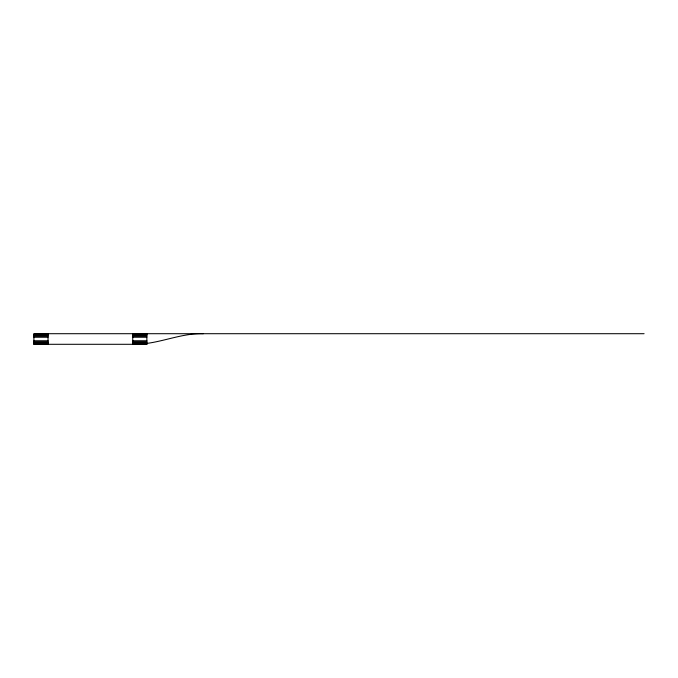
<?xml version="1.0" encoding="UTF-8"?>
<svg xmlns="http://www.w3.org/2000/svg" width="678" height="678" viewBox="0 0 678 678"><rect width="100%" height="100%" fill="white"/><g stroke="black" fill="none" stroke-linecap="round" stroke-linejoin="round"><path stroke-width="1.02" d="M146.982 343.399C165.89 340.814 184.001 333.076 203.349 333.703M139.405 344.068L132.752 344.297L132.727 333.703M644.1 333.703L33.9 333.703L33.917 344.297L146.872 344.297L146.846 333.703M33.9 334.11L48.019 334.11M132.727 334.11L146.846 334.11M33.9 334.601L48.019 334.601M132.727 334.601L146.846 334.601M33.9 335.288L48.019 335.288M132.727 335.288L146.846 335.288M33.9 336.169L48.019 336.169M132.727 336.169L146.846 336.169M33.9 337.237L48.019 337.237L48.045 344.297M132.727 337.237L146.846 337.237M33.917 340.763L48.045 340.763M132.752 340.763L146.872 340.763M33.917 341.831L48.045 341.831M132.752 341.831L146.872 341.831M33.917 342.712L48.045 342.712M132.752 342.712L146.872 342.712M33.917 343.399L48.045 343.399M132.752 343.399L146.872 343.399M33.917 343.89L48.045 343.89M132.752 343.89L146.872 343.89M33.917 344.195L48.045 344.195M132.752 344.195L146.872 344.195M48.019 333.703L48.019 337.237"/></g></svg>
